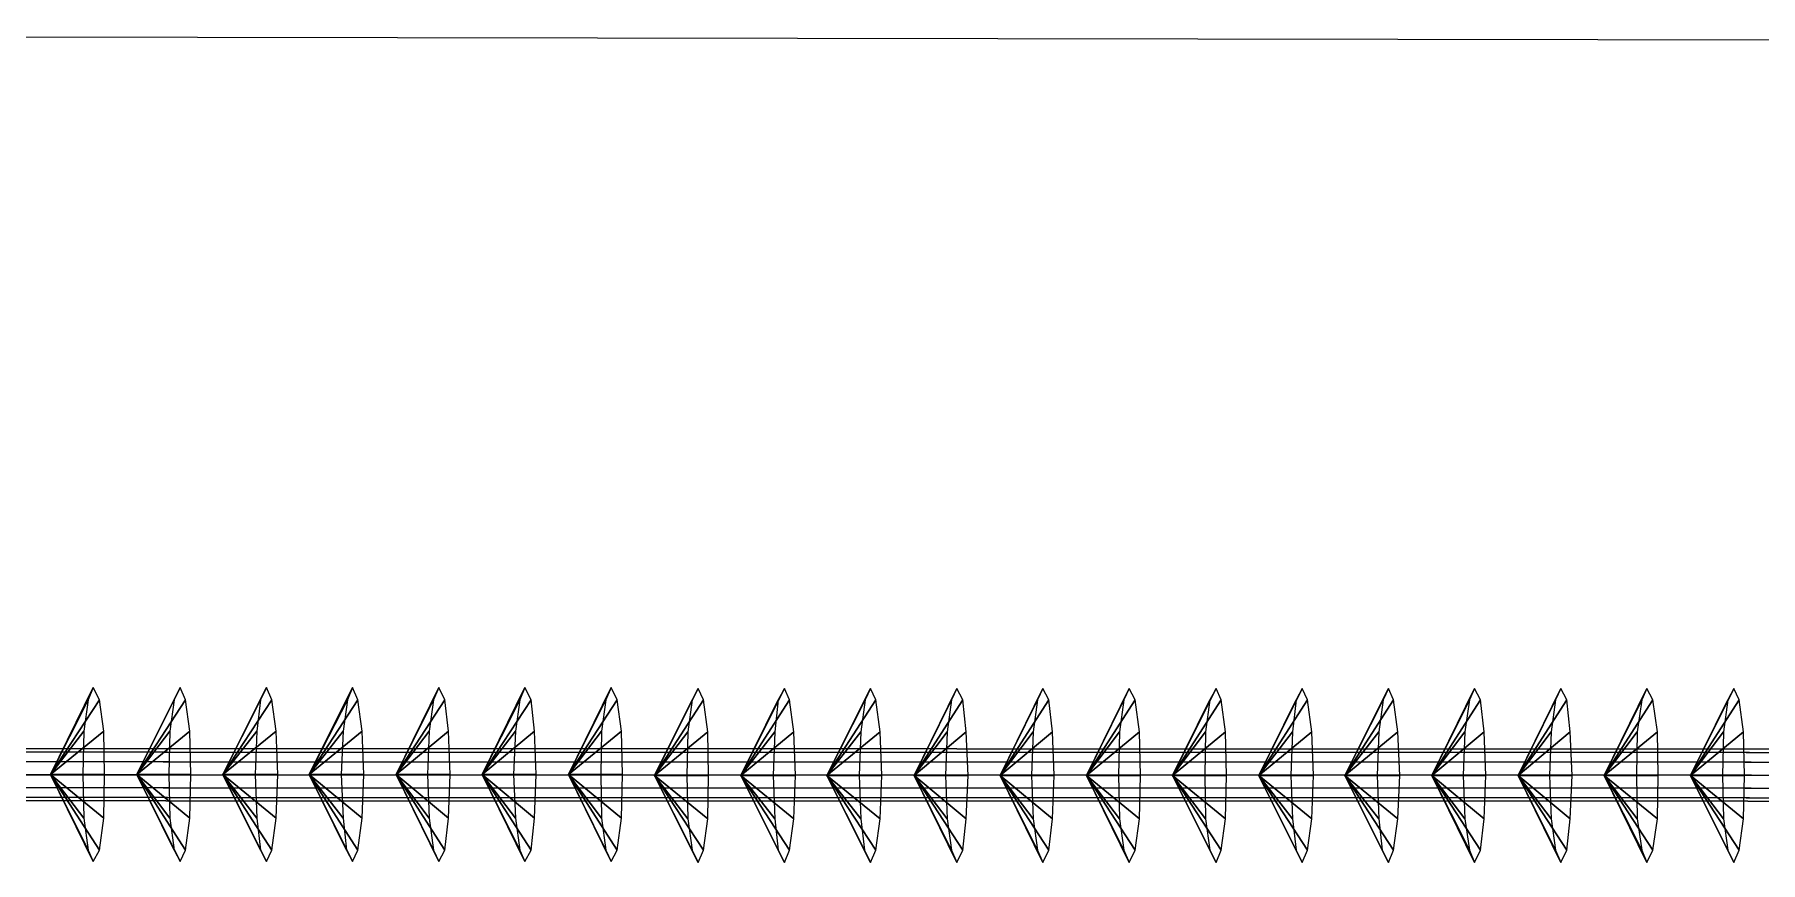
# Model space of a CAD drawing. Extents: x 4 to 464, y 11 to 29.
# Drawn here: x 11.668 to 13.651, y 11.149 to 12.1 of the extents above; entities that cross this region are included whole.
import ezdxf

# ---------------------------------------------------------------- set-up
doc = ezdxf.new("R2010")
doc.units = 0
doc.header["$MEASUREMENT"] = 0
doc.layers.add('Sections span lengths and Marker Balls Plan', color=7, linetype='CONTINUOUS', lineweight=0)

msp = doc.modelspace()

# ---------------------------------------------------------------- linework, layer by layer
at = {"layer": 'Sections span lengths and Marker Balls Plan', "color": 5}
msp.add_polyline3d([(10, 12.1, 64.375), (20, 12.084, 63.341), (30, 12.069, 62.355), (40, 12.053, 61.419), (50, 12.038, 60.532), (60, 12.022, 59.694), (70, 12.007, 58.905), (80, 11.991, 58.165), (90, 11.976, 57.474), (100, 11.96, 56.832), (110, 11.944, 56.239), (120, 11.929, 55.695), (130, 11.913, 55.2), (140, 11.898, 54.753), (150, 11.882, 54.356), (160, 11.867, 54.008), (170, 11.851, 53.708), (180, 11.836, 53.458), (190, 11.82, 53.256), (200, 11.804, 53.103), (210, 11.789, 52.999), (220, 11.773, 52.944), (230, 11.758, 52.938), (240, 11.742, 52.981)], dxfattribs=at)
at = {"layer": 'Sections span lengths and Marker Balls Plan', "color": 1}
msp.add_polyline3d([(10, 11.25, 48.5), (20, 11.248, 47.201), (30, 11.246, 45.962), (40, 11.244, 44.782), (50, 11.241, 43.661), (60, 11.239, 42.599), (70, 11.237, 41.596), (80, 11.235, 40.653), (90, 11.233, 39.769), (100, 11.231, 38.944), (110, 11.229, 38.178), (120, 11.227, 37.47), (130, 11.224, 36.822), (140, 11.222, 36.233), (150, 11.22, 35.703), (160, 11.218, 35.232), (170, 11.216, 34.82), (180, 11.214, 34.467), (190, 11.212, 34.172), (200, 11.21, 33.937), (210, 11.207, 33.76), (220, 11.205, 33.642), (230, 11.203, 33.583), (240, 11.201, 33.583)], dxfattribs=at)
for points in [[(11.686, 11.25, 48.281), (11.742, 11.336, 48.324), (11.735, 11.35, 48.275)], [(11.686, 11.25, 48.281), (11.735, 11.35, 48.275), (11.729, 11.336, 48.225)], [(11.785, 11.25, 48.268), (11.841, 11.336, 48.311), (11.835, 11.35, 48.262)], [(11.785, 11.25, 48.268), (11.835, 11.35, 48.262), (11.828, 11.336, 48.212)], [(11.884, 11.25, 48.255), (11.94, 11.336, 48.298), (11.934, 11.35, 48.249)], [(11.884, 11.25, 48.255), (11.934, 11.35, 48.249), (11.927, 11.336, 48.199)], [(11.983, 11.25, 48.242), (12.039, 11.336, 48.286), (12.033, 11.35, 48.236)], [(11.983, 11.25, 48.242), (12.033, 11.35, 48.236), (12.027, 11.336, 48.186)], [(12.083, 11.25, 48.23), (12.139, 11.336, 48.273), (12.132, 11.35, 48.223)], [(12.083, 11.25, 48.23), (12.132, 11.35, 48.223), (12.126, 11.336, 48.173)], [(12.182, 11.25, 48.217), (12.238, 11.336, 48.26), (12.231, 11.35, 48.21)], [(12.182, 11.25, 48.217), (12.231, 11.35, 48.21), (12.225, 11.336, 48.161)], [(12.281, 11.25, 48.204), (12.337, 11.336, 48.247), (12.33, 11.35, 48.197)], [(12.281, 11.25, 48.204), (12.33, 11.35, 48.197), (12.324, 11.336, 48.148)], [(12.38, 11.249, 48.191), (12.436, 11.336, 48.234), (12.43, 11.349, 48.184)], [(12.38, 11.249, 48.191), (12.43, 11.349, 48.184), (12.423, 11.336, 48.135)], [(12.479, 11.249, 48.178), (12.535, 11.336, 48.221), (12.529, 11.349, 48.172)], [(12.479, 11.249, 48.178), (12.529, 11.349, 48.172), (12.522, 11.336, 48.122)], [(12.578, 11.249, 48.165), (12.634, 11.336, 48.208), (12.628, 11.349, 48.159)], [(12.578, 11.249, 48.165), (12.628, 11.349, 48.159), (12.622, 11.336, 48.109)], [(12.678, 11.249, 48.152), (12.734, 11.336, 48.195), (12.727, 11.349, 48.146)], [(12.678, 11.249, 48.152), (12.727, 11.349, 48.146), (12.721, 11.336, 48.096)], [(12.777, 11.249, 48.139), (12.833, 11.336, 48.183), (12.826, 11.349, 48.133)], [(12.777, 11.249, 48.139), (12.826, 11.349, 48.133), (12.82, 11.336, 48.083)], [(12.876, 11.249, 48.126), (12.932, 11.336, 48.17), (12.925, 11.349, 48.12)], [(12.876, 11.249, 48.126), (12.925, 11.349, 48.12), (12.919, 11.336, 48.07)], [(12.975, 11.249, 48.114), (13.031, 11.336, 48.157), (13.025, 11.349, 48.107)], [(12.975, 11.249, 48.114), (13.025, 11.349, 48.107), (13.018, 11.336, 48.058)], [(13.074, 11.249, 48.101), (13.13, 11.336, 48.144), (13.124, 11.349, 48.094)], [(13.074, 11.249, 48.101), (13.124, 11.349, 48.094), (13.117, 11.336, 48.045)], [(13.173, 11.249, 48.088), (13.229, 11.336, 48.131), (13.223, 11.349, 48.081)], [(13.173, 11.249, 48.088), (13.223, 11.349, 48.081), (13.217, 11.336, 48.032)], [(13.273, 11.249, 48.075), (13.329, 11.336, 48.118), (13.322, 11.349, 48.069)], [(13.273, 11.249, 48.075), (13.322, 11.349, 48.069), (13.316, 11.336, 48.019)], [(13.372, 11.249, 48.062), (13.428, 11.336, 48.105), (13.421, 11.349, 48.056)], [(13.372, 11.249, 48.062), (13.421, 11.349, 48.056), (13.415, 11.336, 48.006)], [(13.471, 11.249, 48.049), (13.527, 11.336, 48.092), (13.52, 11.349, 48.043)], [(13.471, 11.249, 48.049), (13.52, 11.349, 48.043), (13.514, 11.336, 47.993)], [(13.57, 11.249, 48.036), (13.626, 11.336, 48.079), (13.62, 11.349, 48.03)], [(13.57, 11.249, 48.036), (13.62, 11.349, 48.03), (13.613, 11.336, 47.98)], [(11.686, 11.25, 48.281), (11.747, 11.3, 48.36), (11.742, 11.336, 48.324)], [(11.686, 11.25, 48.281), (11.729, 11.336, 48.225), (11.724, 11.3, 48.189)], [(11.785, 11.25, 48.268), (11.846, 11.3, 48.348), (11.841, 11.336, 48.311)], [(11.785, 11.25, 48.268), (11.828, 11.336, 48.212), (11.823, 11.3, 48.176)], [(11.884, 11.25, 48.255), (11.945, 11.3, 48.335), (11.94, 11.336, 48.298)], [(11.884, 11.25, 48.255), (11.927, 11.336, 48.199), (11.923, 11.3, 48.163)], [(11.983, 11.25, 48.242), (12.044, 11.3, 48.322), (12.039, 11.336, 48.286)], [(11.983, 11.25, 48.242), (12.027, 11.336, 48.186), (12.022, 11.3, 48.15)], [(12.083, 11.25, 48.23), (12.143, 11.3, 48.309), (12.139, 11.336, 48.273)], [(12.083, 11.25, 48.23), (12.126, 11.336, 48.173), (12.121, 11.3, 48.137)], [(12.182, 11.25, 48.217), (12.242, 11.3, 48.296), (12.238, 11.336, 48.26)], [(12.182, 11.25, 48.217), (12.225, 11.336, 48.161), (12.22, 11.3, 48.124)], [(12.281, 11.25, 48.204), (12.342, 11.3, 48.283), (12.337, 11.336, 48.247)], [(12.281, 11.25, 48.204), (12.324, 11.336, 48.148), (12.319, 11.3, 48.111)], [(12.38, 11.249, 48.191), (12.441, 11.299, 48.27), (12.436, 11.336, 48.234)], [(12.38, 11.249, 48.191), (12.423, 11.336, 48.135), (12.418, 11.299, 48.099)], [(12.479, 11.249, 48.178), (12.54, 11.299, 48.257), (12.535, 11.336, 48.221)], [(12.479, 11.249, 48.178), (12.522, 11.336, 48.122), (12.518, 11.299, 48.086)], [(12.578, 11.249, 48.165), (12.639, 11.299, 48.245), (12.634, 11.336, 48.208)], [(12.578, 11.249, 48.165), (12.622, 11.336, 48.109), (12.617, 11.299, 48.073)], [(12.678, 11.249, 48.152), (12.738, 11.299, 48.232), (12.734, 11.336, 48.195)], [(12.678, 11.249, 48.152), (12.721, 11.336, 48.096), (12.716, 11.299, 48.06)], [(12.777, 11.249, 48.139), (12.837, 11.299, 48.219), (12.833, 11.336, 48.183)], [(12.777, 11.249, 48.139), (12.82, 11.336, 48.083), (12.815, 11.299, 48.047)], [(12.876, 11.249, 48.126), (12.937, 11.299, 48.206), (12.932, 11.336, 48.17)], [(12.876, 11.249, 48.126), (12.919, 11.336, 48.07), (12.914, 11.299, 48.034)], [(12.975, 11.249, 48.114), (13.036, 11.299, 48.193), (13.031, 11.336, 48.157)], [(12.975, 11.249, 48.114), (13.018, 11.336, 48.058), (13.013, 11.299, 48.021)], [(13.074, 11.249, 48.101), (13.135, 11.299, 48.18), (13.13, 11.336, 48.144)], [(13.074, 11.249, 48.101), (13.117, 11.336, 48.045), (13.113, 11.299, 48.008)], [(13.173, 11.249, 48.088), (13.234, 11.299, 48.167), (13.229, 11.336, 48.131)], [(13.173, 11.249, 48.088), (13.217, 11.336, 48.032), (13.212, 11.299, 47.996)], [(13.273, 11.249, 48.075), (13.333, 11.299, 48.154), (13.329, 11.336, 48.118)], [(13.273, 11.249, 48.075), (13.316, 11.336, 48.019), (13.311, 11.299, 47.983)], [(13.372, 11.249, 48.062), (13.432, 11.299, 48.142), (13.428, 11.336, 48.105)], [(13.372, 11.249, 48.062), (13.415, 11.336, 48.006), (13.41, 11.299, 47.97)], [(13.471, 11.249, 48.049), (13.532, 11.299, 48.129), (13.527, 11.336, 48.092)], [(13.471, 11.249, 48.049), (13.514, 11.336, 47.993), (13.509, 11.299, 47.957)], [(13.57, 11.249, 48.036), (13.631, 11.299, 48.116), (13.626, 11.336, 48.079)], [(13.57, 11.249, 48.036), (13.613, 11.336, 47.98), (13.608, 11.299, 47.944)], [(11.686, 11.25, 48.281), (11.748, 11.25, 48.374), (11.747, 11.3, 48.36)], [(11.686, 11.25, 48.281), (11.724, 11.3, 48.189), (11.723, 11.25, 48.175)], [(11.785, 11.25, 48.268), (11.847, 11.25, 48.361), (11.846, 11.3, 48.348)], [(11.785, 11.25, 48.268), (11.823, 11.3, 48.176), (11.822, 11.25, 48.163)], [(11.884, 11.25, 48.255), (11.947, 11.25, 48.348), (11.945, 11.3, 48.335)], [(11.884, 11.25, 48.255), (11.923, 11.3, 48.163), (11.921, 11.25, 48.15)], [(11.983, 11.25, 48.242), (12.046, 11.25, 48.335), (12.044, 11.3, 48.322)], [(11.983, 11.25, 48.242), (12.022, 11.3, 48.15), (12.02, 11.25, 48.137)], [(12.083, 11.25, 48.23), (12.145, 11.25, 48.322), (12.143, 11.3, 48.309)], [(12.083, 11.25, 48.23), (12.121, 11.3, 48.137), (12.119, 11.25, 48.124)], [(12.182, 11.25, 48.217), (12.244, 11.25, 48.309), (12.242, 11.3, 48.296)], [(12.182, 11.25, 48.217), (12.22, 11.3, 48.124), (12.218, 11.25, 48.111)], [(12.281, 11.25, 48.204), (12.343, 11.25, 48.296), (12.342, 11.3, 48.283)], [(12.281, 11.25, 48.204), (12.319, 11.3, 48.111), (12.318, 11.25, 48.098)], [(12.38, 11.249, 48.191), (12.442, 11.249, 48.284), (12.441, 11.299, 48.27)], [(12.38, 11.249, 48.191), (12.418, 11.299, 48.099), (12.417, 11.249, 48.085)], [(12.479, 11.249, 48.178), (12.542, 11.249, 48.271), (12.54, 11.299, 48.257)], [(12.479, 11.249, 48.178), (12.518, 11.299, 48.086), (12.516, 11.249, 48.072)], [(12.578, 11.249, 48.165), (12.641, 11.249, 48.258), (12.639, 11.299, 48.245)], [(12.578, 11.249, 48.165), (12.617, 11.299, 48.073), (12.615, 11.249, 48.06)], [(12.678, 11.249, 48.152), (12.74, 11.249, 48.245), (12.738, 11.299, 48.232)], [(12.678, 11.249, 48.152), (12.716, 11.299, 48.06), (12.714, 11.249, 48.047)], [(12.777, 11.249, 48.139), (12.839, 11.249, 48.232), (12.837, 11.299, 48.219)], [(12.777, 11.249, 48.139), (12.815, 11.299, 48.047), (12.813, 11.249, 48.034)], [(12.876, 11.249, 48.126), (12.938, 11.249, 48.219), (12.937, 11.299, 48.206)], [(12.876, 11.249, 48.126), (12.914, 11.299, 48.034), (12.913, 11.249, 48.021)], [(12.975, 11.249, 48.114), (13.037, 11.249, 48.206), (13.036, 11.299, 48.193)], [(12.975, 11.249, 48.114), (13.013, 11.299, 48.021), (13.012, 11.249, 48.008)], [(13.074, 11.249, 48.101), (13.137, 11.249, 48.193), (13.135, 11.299, 48.18)], [(13.074, 11.249, 48.101), (13.113, 11.299, 48.008), (13.111, 11.249, 47.995)], [(13.173, 11.249, 48.088), (13.236, 11.249, 48.181), (13.234, 11.299, 48.167)], [(13.173, 11.249, 48.088), (13.212, 11.299, 47.996), (13.21, 11.249, 47.982)], [(13.273, 11.249, 48.075), (13.335, 11.249, 48.168), (13.333, 11.299, 48.154)], [(13.273, 11.249, 48.075), (13.311, 11.299, 47.983), (13.309, 11.249, 47.969)], [(13.372, 11.249, 48.062), (13.434, 11.249, 48.155), (13.432, 11.299, 48.142)], [(13.372, 11.249, 48.062), (13.41, 11.299, 47.97), (13.408, 11.249, 47.956)], [(13.471, 11.249, 48.049), (13.533, 11.249, 48.142), (13.532, 11.299, 48.129)], [(13.471, 11.249, 48.049), (13.509, 11.299, 47.957), (13.508, 11.249, 47.944)], [(13.57, 11.249, 48.036), (13.632, 11.249, 48.129), (13.631, 11.299, 48.116)], [(13.57, 11.249, 48.036), (13.608, 11.299, 47.944), (13.607, 11.249, 47.931)], [(9.997, 11.265, 48.474), (15.451, 11.264, 47.766), (15.45, 11.249, 47.762), (9.996, 11.25, 48.47)], [(9.998, 11.276, 48.485), (15.452, 11.275, 47.777), (15.451, 11.264, 47.766), (9.997, 11.265, 48.474)], [(10, 11.28, 48.5), (15.454, 11.279, 47.792), (15.452, 11.275, 47.777), (9.998, 11.276, 48.485)], [(10.002, 11.276, 48.515), (15.456, 11.275, 47.806), (15.454, 11.279, 47.792), (10, 11.28, 48.5)], [(10.003, 11.265, 48.526), (15.458, 11.264, 47.817), (15.456, 11.275, 47.806), (10.002, 11.276, 48.515)], [(10.004, 11.25, 48.53), (15.458, 11.249, 47.821), (15.458, 11.264, 47.817), (10.003, 11.265, 48.526)], [(9.996, 11.25, 48.47), (15.45, 11.249, 47.762), (15.451, 11.234, 47.766), (9.997, 11.235, 48.474)], [(10.003, 11.235, 48.526), (15.458, 11.234, 47.817), (15.458, 11.249, 47.821), (10.004, 11.25, 48.53)], [(11.686, 11.25, 48.281), (11.735, 11.15, 48.275), (11.742, 11.163, 48.324)], [(11.686, 11.25, 48.281), (11.742, 11.163, 48.324), (11.747, 11.2, 48.36)], [(11.686, 11.25, 48.281), (11.747, 11.2, 48.36), (11.748, 11.25, 48.374)], [(11.686, 11.25, 48.281), (11.723, 11.25, 48.175), (11.724, 11.2, 48.189)], [(11.686, 11.25, 48.281), (11.724, 11.2, 48.189), (11.729, 11.163, 48.225)], [(11.686, 11.25, 48.281), (11.729, 11.163, 48.225), (11.735, 11.15, 48.275)], [(11.785, 11.25, 48.268), (11.835, 11.15, 48.262), (11.841, 11.163, 48.311)], [(11.785, 11.25, 48.268), (11.841, 11.163, 48.311), (11.846, 11.2, 48.348)], [(11.785, 11.25, 48.268), (11.846, 11.2, 48.348), (11.847, 11.25, 48.361)], [(11.785, 11.25, 48.268), (11.822, 11.25, 48.163), (11.823, 11.2, 48.176)], [(11.785, 11.25, 48.268), (11.823, 11.2, 48.176), (11.828, 11.163, 48.212)], [(11.785, 11.25, 48.268), (11.828, 11.163, 48.212), (11.835, 11.15, 48.262)], [(11.884, 11.25, 48.255), (11.934, 11.15, 48.249), (11.94, 11.163, 48.298)], [(11.884, 11.25, 48.255), (11.94, 11.163, 48.298), (11.945, 11.2, 48.335)], [(11.884, 11.25, 48.255), (11.945, 11.2, 48.335), (11.947, 11.25, 48.348)], [(11.884, 11.25, 48.255), (11.921, 11.25, 48.15), (11.923, 11.2, 48.163)], [(11.884, 11.25, 48.255), (11.923, 11.2, 48.163), (11.927, 11.163, 48.199)], [(11.884, 11.25, 48.255), (11.927, 11.163, 48.199), (11.934, 11.15, 48.249)], [(11.983, 11.25, 48.242), (12.033, 11.15, 48.236), (12.039, 11.163, 48.286)], [(11.983, 11.25, 48.242), (12.039, 11.163, 48.286), (12.044, 11.2, 48.322)], [(11.983, 11.25, 48.242), (12.044, 11.2, 48.322), (12.046, 11.25, 48.335)], [(11.983, 11.25, 48.242), (12.02, 11.25, 48.137), (12.022, 11.2, 48.15)], [(11.983, 11.25, 48.242), (12.022, 11.2, 48.15), (12.026, 11.163, 48.186)], [(11.983, 11.25, 48.242), (12.026, 11.163, 48.186), (12.033, 11.15, 48.236)], [(12.083, 11.25, 48.23), (12.132, 11.15, 48.223), (12.139, 11.163, 48.273)], [(12.083, 11.25, 48.23), (12.139, 11.163, 48.273), (12.143, 11.2, 48.309)], [(12.083, 11.25, 48.23), (12.143, 11.2, 48.309), (12.145, 11.25, 48.322)], [(12.083, 11.25, 48.23), (12.119, 11.25, 48.124), (12.121, 11.2, 48.137)], [(12.083, 11.25, 48.23), (12.121, 11.2, 48.137), (12.126, 11.163, 48.173)], [(12.083, 11.25, 48.23), (12.126, 11.163, 48.173), (12.132, 11.15, 48.223)], [(12.182, 11.25, 48.217), (12.231, 11.15, 48.21), (12.238, 11.163, 48.26)], [(12.182, 11.25, 48.217), (12.238, 11.163, 48.26), (12.242, 11.2, 48.296)], [(12.182, 11.25, 48.217), (12.242, 11.2, 48.296), (12.244, 11.25, 48.309)], [(12.182, 11.25, 48.217), (12.218, 11.25, 48.111), (12.22, 11.2, 48.124)], [(12.182, 11.25, 48.217), (12.22, 11.2, 48.124), (12.225, 11.163, 48.161)], [(12.182, 11.25, 48.217), (12.225, 11.163, 48.161), (12.231, 11.15, 48.21)], [(12.281, 11.25, 48.204), (12.33, 11.15, 48.197), (12.337, 11.163, 48.247)], [(12.281, 11.25, 48.204), (12.337, 11.163, 48.247), (12.342, 11.2, 48.283)], [(12.281, 11.25, 48.204), (12.342, 11.2, 48.283), (12.343, 11.25, 48.296)], [(12.281, 11.25, 48.204), (12.318, 11.25, 48.098), (12.319, 11.2, 48.111)], [(12.281, 11.25, 48.204), (12.319, 11.2, 48.111), (12.324, 11.163, 48.148)], [(12.281, 11.25, 48.204), (12.324, 11.163, 48.148), (12.33, 11.15, 48.197)], [(12.38, 11.249, 48.191), (12.43, 11.149, 48.184), (12.436, 11.163, 48.234)], [(12.38, 11.249, 48.191), (12.436, 11.163, 48.234), (12.441, 11.199, 48.27)], [(12.38, 11.249, 48.191), (12.441, 11.199, 48.27), (12.442, 11.249, 48.284)], [(12.38, 11.249, 48.191), (12.417, 11.249, 48.085), (12.418, 11.199, 48.099)], [(12.38, 11.249, 48.191), (12.418, 11.199, 48.099), (12.423, 11.163, 48.135)], [(12.38, 11.249, 48.191), (12.423, 11.163, 48.135), (12.43, 11.149, 48.184)], [(12.479, 11.249, 48.178), (12.529, 11.149, 48.172), (12.535, 11.163, 48.221)], [(12.479, 11.249, 48.178), (12.535, 11.163, 48.221), (12.54, 11.199, 48.257)], [(12.479, 11.249, 48.178), (12.54, 11.199, 48.257), (12.542, 11.249, 48.271)], [(12.479, 11.249, 48.178), (12.516, 11.249, 48.072), (12.518, 11.199, 48.086)], [(12.479, 11.249, 48.178), (12.518, 11.199, 48.086), (12.522, 11.163, 48.122)], [(12.479, 11.249, 48.178), (12.522, 11.163, 48.122), (12.529, 11.149, 48.172)], [(12.578, 11.249, 48.165), (12.628, 11.149, 48.159), (12.634, 11.163, 48.208)], [(12.578, 11.249, 48.165), (12.634, 11.163, 48.208), (12.639, 11.199, 48.245)], [(12.578, 11.249, 48.165), (12.639, 11.199, 48.245), (12.641, 11.249, 48.258)], [(12.578, 11.249, 48.165), (12.615, 11.249, 48.06), (12.617, 11.199, 48.073)], [(12.578, 11.249, 48.165), (12.617, 11.199, 48.073), (12.621, 11.163, 48.109)], [(12.578, 11.249, 48.165), (12.621, 11.163, 48.109), (12.628, 11.149, 48.159)], [(12.678, 11.249, 48.152), (12.727, 11.149, 48.146), (12.734, 11.163, 48.195)], [(12.678, 11.249, 48.152), (12.734, 11.163, 48.195), (12.738, 11.199, 48.232)], [(12.678, 11.249, 48.152), (12.738, 11.199, 48.232), (12.74, 11.249, 48.245)], [(12.678, 11.249, 48.152), (12.714, 11.249, 48.047), (12.716, 11.199, 48.06)], [(12.678, 11.249, 48.152), (12.716, 11.199, 48.06), (12.721, 11.163, 48.096)], [(12.678, 11.249, 48.152), (12.721, 11.163, 48.096), (12.727, 11.149, 48.146)], [(12.777, 11.249, 48.139), (12.826, 11.149, 48.133), (12.833, 11.163, 48.183)], [(12.777, 11.249, 48.139), (12.833, 11.163, 48.183), (12.837, 11.199, 48.219)], [(12.777, 11.249, 48.139), (12.837, 11.199, 48.219), (12.839, 11.249, 48.232)], [(12.777, 11.249, 48.139), (12.813, 11.249, 48.034), (12.815, 11.199, 48.047)], [(12.777, 11.249, 48.139), (12.815, 11.199, 48.047), (12.82, 11.163, 48.083)], [(12.777, 11.249, 48.139), (12.82, 11.163, 48.083), (12.826, 11.149, 48.133)], [(12.876, 11.249, 48.126), (12.925, 11.149, 48.12), (12.932, 11.163, 48.17)], [(12.876, 11.249, 48.126), (12.932, 11.163, 48.17), (12.937, 11.199, 48.206)], [(12.876, 11.249, 48.126), (12.937, 11.199, 48.206), (12.938, 11.249, 48.219)], [(12.876, 11.249, 48.126), (12.913, 11.249, 48.021), (12.914, 11.199, 48.034)], [(12.876, 11.249, 48.126), (12.914, 11.199, 48.034), (12.919, 11.163, 48.07)], [(12.876, 11.249, 48.126), (12.919, 11.163, 48.07), (12.925, 11.149, 48.12)], [(12.975, 11.249, 48.114), (13.025, 11.149, 48.107), (13.031, 11.163, 48.157)], [(12.975, 11.249, 48.114), (13.031, 11.163, 48.157), (13.036, 11.199, 48.193)], [(12.975, 11.249, 48.114), (13.036, 11.199, 48.193), (13.037, 11.249, 48.206)], [(12.975, 11.249, 48.114), (13.012, 11.249, 48.008), (13.013, 11.199, 48.021)], [(12.975, 11.249, 48.114), (13.013, 11.199, 48.021), (13.018, 11.163, 48.058)], [(12.975, 11.249, 48.114), (13.018, 11.163, 48.058), (13.025, 11.149, 48.107)], [(13.074, 11.249, 48.101), (13.124, 11.149, 48.094), (13.13, 11.163, 48.144)], [(13.074, 11.249, 48.101), (13.13, 11.163, 48.144), (13.135, 11.199, 48.18)], [(13.074, 11.249, 48.101), (13.135, 11.199, 48.18), (13.137, 11.249, 48.193)], [(13.074, 11.249, 48.101), (13.111, 11.249, 47.995), (13.113, 11.199, 48.008)], [(13.074, 11.249, 48.101), (13.113, 11.199, 48.008), (13.117, 11.163, 48.045)], [(13.074, 11.249, 48.101), (13.117, 11.163, 48.045), (13.124, 11.149, 48.094)], [(13.173, 11.249, 48.088), (13.223, 11.149, 48.081), (13.229, 11.163, 48.131)], [(13.173, 11.249, 48.088), (13.229, 11.163, 48.131), (13.234, 11.199, 48.167)], [(13.173, 11.249, 48.088), (13.234, 11.199, 48.167), (13.236, 11.249, 48.181)], [(13.173, 11.249, 48.088), (13.21, 11.249, 47.982), (13.212, 11.199, 47.996)], [(13.173, 11.249, 48.088), (13.212, 11.199, 47.996), (13.216, 11.163, 48.032)], [(13.173, 11.249, 48.088), (13.216, 11.163, 48.032), (13.223, 11.149, 48.081)], [(13.273, 11.249, 48.075), (13.322, 11.149, 48.069), (13.329, 11.163, 48.118)], [(13.273, 11.249, 48.075), (13.329, 11.163, 48.118), (13.333, 11.199, 48.154)], [(13.273, 11.249, 48.075), (13.333, 11.199, 48.154), (13.335, 11.249, 48.168)], [(13.273, 11.249, 48.075), (13.309, 11.249, 47.969), (13.311, 11.199, 47.983)], [(13.273, 11.249, 48.075), (13.311, 11.199, 47.983), (13.316, 11.163, 48.019)], [(13.273, 11.249, 48.075), (13.316, 11.163, 48.019), (13.322, 11.149, 48.069)], [(13.372, 11.249, 48.062), (13.421, 11.149, 48.056), (13.428, 11.163, 48.105)], [(13.372, 11.249, 48.062), (13.428, 11.163, 48.105), (13.432, 11.199, 48.142)], [(13.372, 11.249, 48.062), (13.432, 11.199, 48.142), (13.434, 11.249, 48.155)], [(13.372, 11.249, 48.062), (13.408, 11.249, 47.956), (13.41, 11.199, 47.97)], [(13.372, 11.249, 48.062), (13.41, 11.199, 47.97), (13.415, 11.163, 48.006)], [(13.372, 11.249, 48.062), (13.415, 11.163, 48.006), (13.421, 11.149, 48.056)], [(13.471, 11.249, 48.049), (13.52, 11.149, 48.043), (13.527, 11.163, 48.092)], [(13.471, 11.249, 48.049), (13.527, 11.163, 48.092), (13.532, 11.199, 48.129)], [(13.471, 11.249, 48.049), (13.532, 11.199, 48.129), (13.533, 11.249, 48.142)], [(13.471, 11.249, 48.049), (13.508, 11.249, 47.944), (13.509, 11.199, 47.957)], [(13.471, 11.249, 48.049), (13.509, 11.199, 47.957), (13.514, 11.163, 47.993)], [(13.471, 11.249, 48.049), (13.514, 11.163, 47.993), (13.52, 11.149, 48.043)], [(13.57, 11.249, 48.036), (13.62, 11.149, 48.03), (13.626, 11.163, 48.079)], [(13.57, 11.249, 48.036), (13.626, 11.163, 48.079), (13.631, 11.199, 48.116)], [(13.57, 11.249, 48.036), (13.631, 11.199, 48.116), (13.632, 11.249, 48.129)], [(13.57, 11.249, 48.036), (13.607, 11.249, 47.931), (13.608, 11.199, 47.944)], [(13.57, 11.249, 48.036), (13.608, 11.199, 47.944), (13.613, 11.163, 47.98)], [(13.57, 11.249, 48.036), (13.613, 11.163, 47.98), (13.62, 11.149, 48.03)], [(9.997, 11.235, 48.474), (15.451, 11.234, 47.766), (15.452, 11.223, 47.777), (9.998, 11.224, 48.485)], [(9.998, 11.224, 48.485), (15.452, 11.223, 47.777), (15.454, 11.219, 47.792), (10, 11.22, 48.5)], [(10, 11.22, 48.5), (15.454, 11.219, 47.792), (15.456, 11.223, 47.806), (10.002, 11.224, 48.515)], [(10.002, 11.224, 48.515), (15.456, 11.223, 47.806), (15.458, 11.234, 47.817), (10.003, 11.235, 48.526)]]:
    msp.add_3dface(points, dxfattribs=at)

doc.saveas('drawing.dxf')
